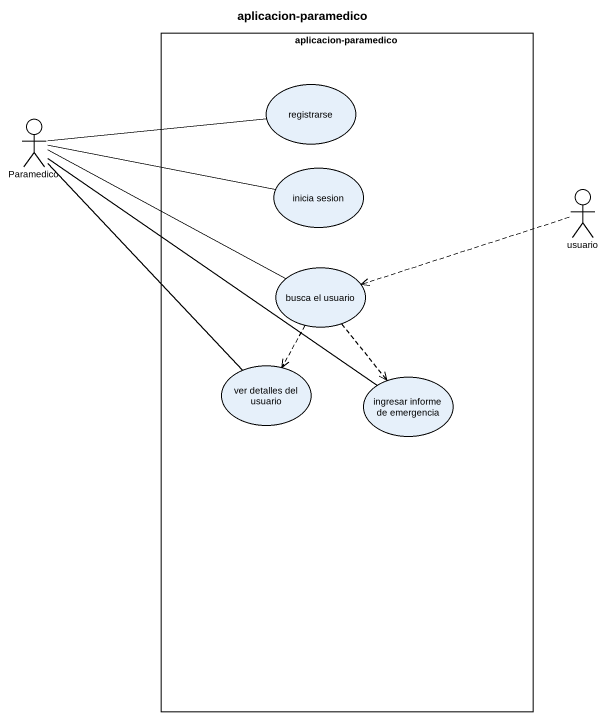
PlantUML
@startuml
title aplicacion-paramedico
rectangle "aplicacion-paramedico" as aplicacion_paramedico {
  usecase registrarse
  usecase "inicia sesion" as inicia_sesion
  usecase "busca el usuario" as busca_el_usuario
  usecase "ver detalles del usuario" as ver_detalles_del_usuario
  usecase "ingresar informe de emergencia" as ingresar_informe_de
}
actor Paramedico
actor usuario
Paramedico -right- registrarse
Paramedico -right- inicia_sesion
Paramedico -right- busca_el_usuario
Paramedico -- ver_detalles_del_usuario
Paramedico -- ingresar_informe_de
usuario .left.> busca_el_usuario
busca_el_usuario ..> ver_detalles_del_usuario
busca_el_usuario ..> ingresar_informe_de
@enduml
